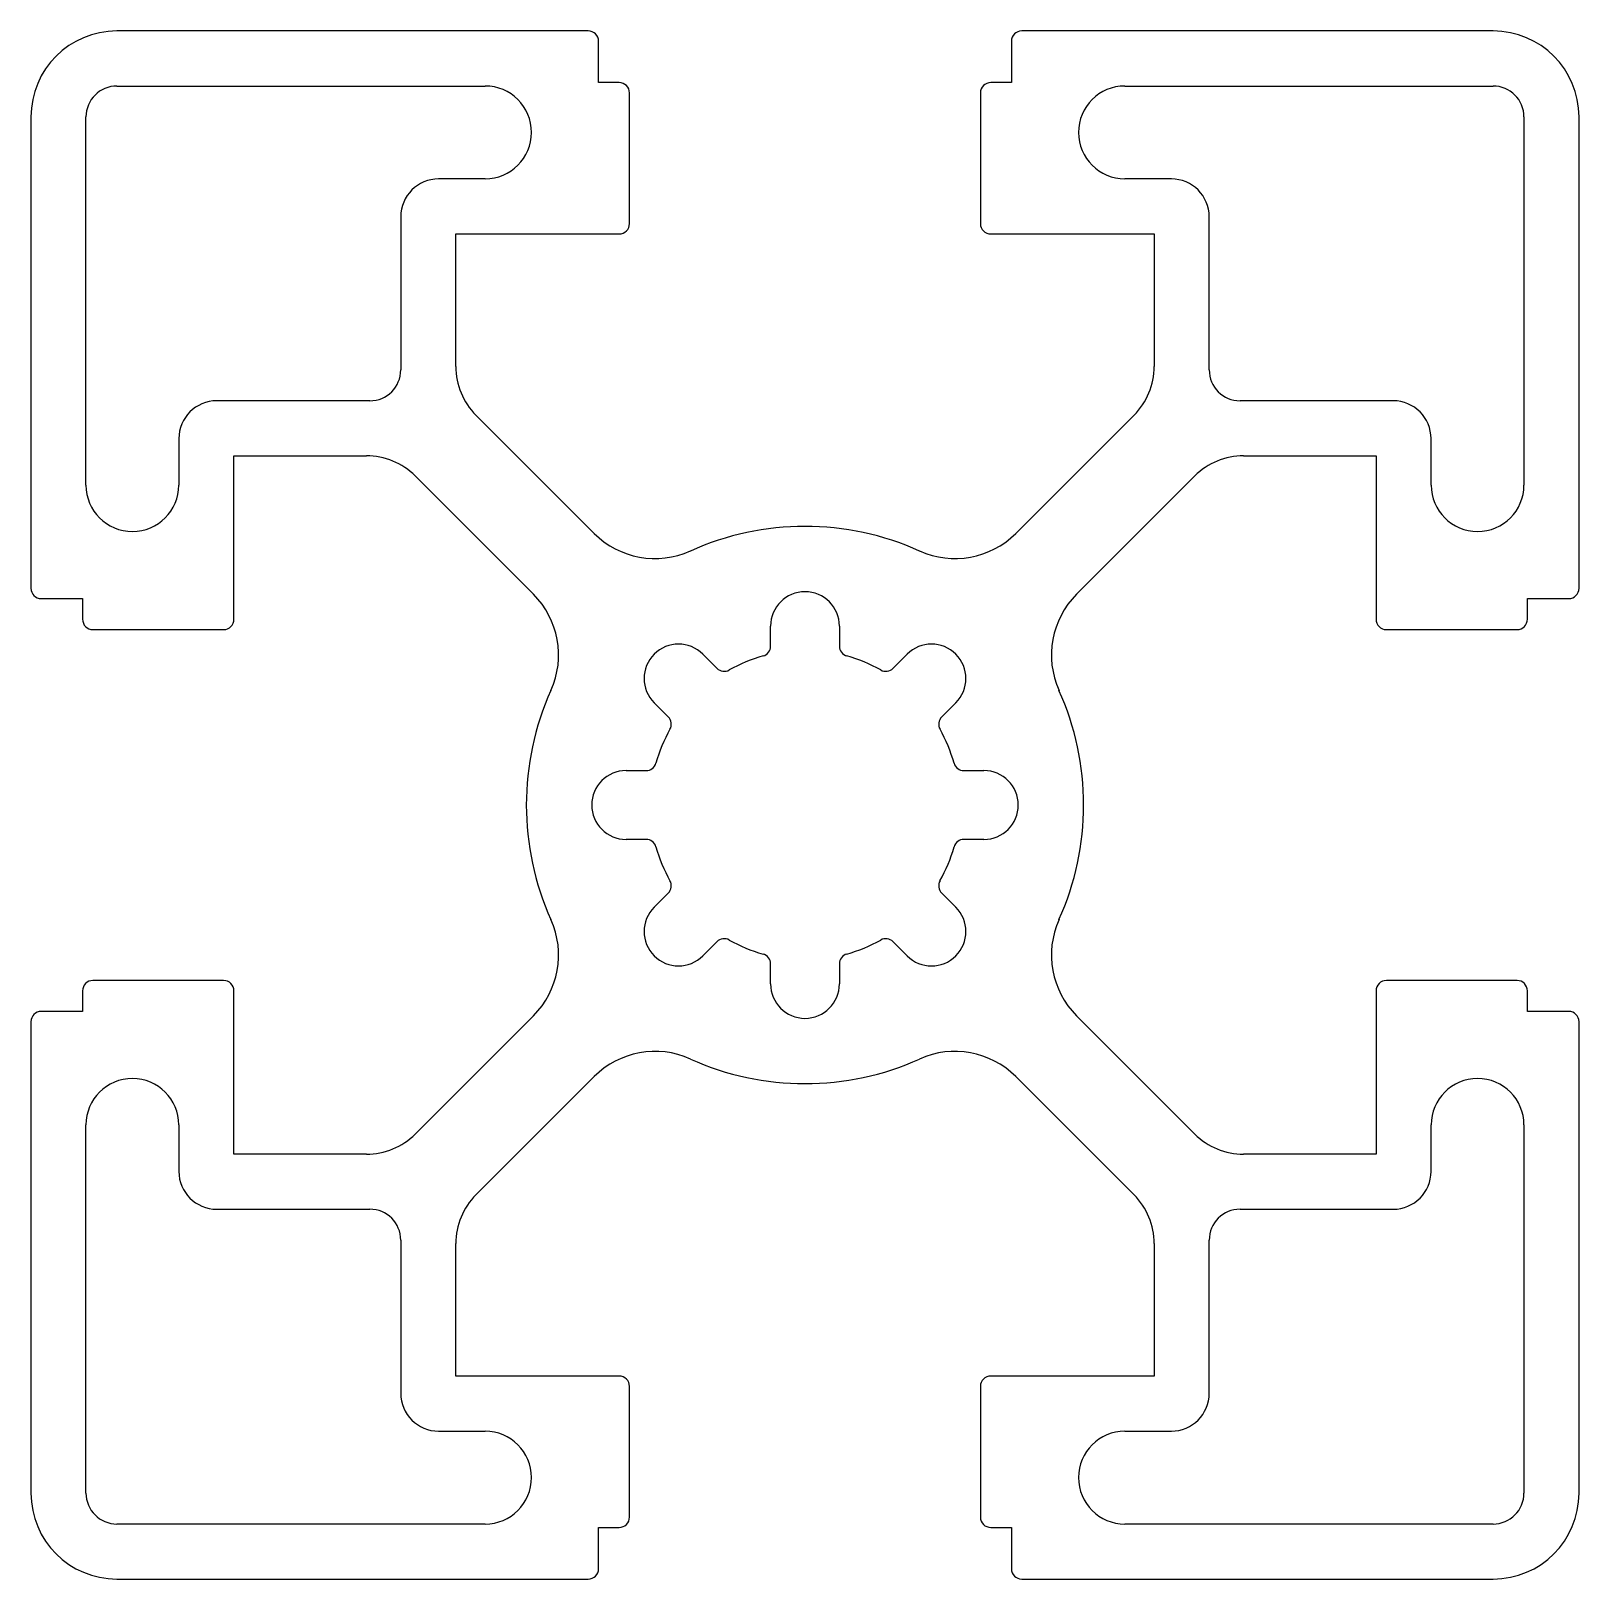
# Model space of a CAD drawing. Extents: x 583.7 to 628.7, y 660.6 to 705.6.
import ezdxf

# ---------------------------------------------------------------- set-up
doc = ezdxf.new("R2010")
doc.units = 0
doc.layers.get('0').update_dxf_attribs({"linetype": 'CONTINUOUS'})

msp = doc.modelspace()

# ---------------------------------------------------------------- linework, layer by layer
for p, q in [((599.907, 705.616), (586.207, 705.616)), ((626.207, 705.616), (612.507, 705.616)), ((600.207, 704.116), (600.207, 705.316)), ((612.207, 705.316), (612.207, 704.116)), ((586.207, 704.016), (596.907, 704.016)), ((600.807, 704.116), (600.207, 704.116)), ((601.107, 700.016), (601.107, 703.816)), ((611.307, 703.816), (611.307, 700.016)), ((612.207, 704.116), (611.607, 704.116)), ((615.507, 704.016), (626.207, 704.016)), ((583.707, 703.116), (583.707, 689.416)), ((585.307, 692.416), (585.307, 703.116)), ((627.107, 703.116), (627.107, 692.416)), ((628.707, 689.416), (628.707, 703.116)), ((596.907, 701.316), (595.557, 701.316)), ((616.857, 701.316), (615.507, 701.316)), ((594.457, 700.216), (594.457, 695.766)), ((617.957, 695.766), (617.957, 700.216)), ((596.057, 699.716), (600.807, 699.716)), ((596.057, 695.862), (596.057, 699.716)), ((611.607, 699.716), (616.357, 699.716)), ((616.357, 699.716), (616.357, 695.862)), ((593.557, 694.866), (589.107, 694.866)), ((623.307, 694.866), (618.857, 694.866)), ((600.081, 691.011), (596.643, 694.448)), ((615.772, 694.448), (612.334, 691.011)), ((588.007, 693.766), (588.007, 692.416)), ((624.407, 692.416), (624.407, 693.766)), ((589.607, 693.266), (593.461, 693.266)), ((589.607, 688.516), (589.607, 693.266)), ((618.954, 693.266), (622.807, 693.266)), ((622.807, 693.266), (622.807, 688.516)), ((594.875, 692.68), (598.313, 689.243)), ((614.102, 689.243), (617.539, 692.68)), ((584.007, 689.116), (585.207, 689.116)), ((585.207, 689.116), (585.207, 688.516)), ((627.207, 688.516), (627.207, 689.116)), ((627.207, 689.116), (628.407, 689.116)), ((585.507, 688.216), (589.307, 688.216)), ((605.208, 687.737), (605.208, 688.317)), ((607.208, 688.317), (607.208, 687.737)), ((623.107, 688.216), (626.907, 688.216)), ((603.237, 687.501), (603.648, 687.091)), ((608.768, 687.09), (609.178, 687.501)), ((602.233, 685.677), (601.823, 686.087)), ((610.592, 686.087), (610.182, 685.676)), ((601.007, 684.117), (601.587, 684.117)), ((610.828, 684.116), (611.408, 684.116)), ((601.587, 682.117), (601.007, 682.117)), ((611.408, 682.116), (610.828, 682.116)), ((601.823, 680.146), (602.233, 680.556)), ((610.182, 680.556), (610.592, 680.146)), ((603.647, 679.142), (603.237, 678.732)), ((609.178, 678.731), (608.767, 679.142)), ((605.207, 677.915), (605.207, 678.496)), ((607.207, 678.496), (607.207, 677.915)), ((585.207, 677.716), (585.207, 677.116)), ((589.307, 678.016), (585.507, 678.016)), ((589.607, 672.966), (589.607, 677.716)), ((622.807, 677.716), (622.807, 672.966)), ((626.907, 678.016), (623.107, 678.016)), ((627.207, 677.116), (627.207, 677.716)), ((583.707, 676.816), (583.707, 663.116)), ((585.207, 677.116), (584.007, 677.116)), ((598.313, 676.99), (594.875, 673.552)), ((617.539, 673.552), (614.102, 676.99)), ((628.407, 677.116), (627.207, 677.116)), ((628.707, 663.116), (628.707, 676.816)), ((596.643, 671.784), (600.081, 675.222)), ((612.334, 675.222), (615.772, 671.784)), ((585.307, 663.116), (585.307, 673.816)), ((588.007, 673.816), (588.007, 672.466)), ((624.407, 672.466), (624.407, 673.816)), ((627.107, 673.816), (627.107, 663.116)), ((593.461, 672.966), (589.607, 672.966)), ((622.807, 672.966), (618.954, 672.966)), ((589.107, 671.366), (593.557, 671.366)), ((618.857, 671.366), (623.307, 671.366)), ((594.457, 670.466), (594.457, 666.016)), ((596.057, 666.516), (596.057, 670.37)), ((616.357, 670.37), (616.357, 666.516)), ((617.957, 666.016), (617.957, 670.466)), ((600.807, 666.516), (596.057, 666.516)), ((616.357, 666.516), (611.607, 666.516)), ((601.107, 662.416), (601.107, 666.216)), ((611.307, 666.216), (611.307, 662.416)), ((595.557, 664.916), (596.907, 664.916)), ((615.507, 664.916), (616.857, 664.916)), ((596.907, 662.216), (586.207, 662.216)), ((600.207, 660.916), (600.207, 662.116)), ((600.207, 662.116), (600.807, 662.116)), ((611.607, 662.116), (612.207, 662.116)), ((612.207, 662.116), (612.207, 660.916)), ((626.207, 662.216), (615.507, 662.216)), ((586.207, 660.616), (599.907, 660.616)), ((612.507, 660.616), (626.207, 660.616))]:
    msp.add_line(p, q)
for centre, radius, start, end in [((586.207, 703.116), 2.5, 90, 180), ((599.907, 705.316), 0.3, 360, 90), ((612.507, 705.316), 0.3, 90, 180), ((626.207, 703.116), 2.5, 0, 90), ((586.207, 703.116), 0.9, 90, 180), ((596.907, 702.666), 1.35, 270, 90), ((600.807, 703.816), 0.3, 0, 90), ((611.607, 703.816), 0.3, 90, 180), ((615.507, 702.666), 1.35, 90, 270), ((626.207, 703.116), 0.9, 0, 90), ((595.557, 700.216), 1.1, 90, 180), ((616.857, 700.216), 1.1, 0, 90), ((600.807, 700.016), 0.3, 270, 0), ((611.607, 700.016), 0.3, 180, 270), ((593.557, 695.766), 0.9, 270, 0), ((598.057, 695.862), 2, 180, 225), ((614.357, 695.862), 2, 315, 360), ((618.857, 695.766), 0.9, 180, 270), ((589.107, 693.766), 1.1, 90, 180), ((623.307, 693.766), 1.1, 0, 90), ((593.461, 691.266), 2, 45, 90), ((618.954, 691.266), 2, 90, 135), ((586.657, 692.416), 1.35, 180, 360), ((625.757, 692.416), 1.35, 180, 0), ((606.207, 683.116), 8.1, 65.7183, 114.2817), ((601.848, 692.779), 2.5, 225, 294.2817), ((610.566, 692.779), 2.5, 245.7183, 315), ((584.007, 689.416), 0.3, 180, 270), ((628.407, 689.416), 0.3, 270, 0), ((596.545, 687.475), 2.5, 335.7183, 45), ((606.208, 688.317), 1, 360, 180), ((615.87, 687.475), 2.5, 135, 204.2817), ((585.507, 688.516), 0.3, 180, 270), ((589.307, 688.516), 0.3, 270, 0), ((623.107, 688.516), 0.3, 180, 270), ((626.907, 688.516), 0.3, 270, 360), ((602.53, 686.794), 1, 45, 225), ((604.908, 687.737), 0.3, 285.7097, 0.001), ((607.508, 687.737), 0.3, 180.0038, 254.2816), ((609.885, 686.794), 1, 315, 135), ((606.207, 683.116), 4.5, 105.7097, 119.2816), ((606.207, 683.116), 4.5, 60.7097, 74.2816), ((603.86, 687.303), 0.3, 225.0038, 299.2816), ((608.556, 687.303), 0.3, 240.7097, 315.001), ((606.207, 683.116), 8.1, 155.7183, 204.2817), ((606.207, 683.116), 8.1, 335.7183, 24.2817), ((602.021, 685.465), 0.3, 330.7097, 45.001), ((610.394, 685.464), 0.3, 135.0038, 209.2816), ((606.207, 683.116), 4.5, 150.7097, 164.2816), ((606.207, 683.116), 4.5, 15.7097, 29.2816), ((601.007, 683.117), 1, 90, 270), ((601.587, 684.417), 0.3, 270.0038, 344.2816), ((610.828, 684.416), 0.3, 195.7097, 270.001), ((611.408, 683.116), 1, 270, 90), ((601.587, 681.817), 0.3, 15.7097, 90.001), ((606.207, 683.116), 4.5, 195.7097, 209.2816), ((606.207, 683.116), 4.5, 330.7097, 344.2816), ((610.828, 681.816), 0.3, 90.0038, 164.2816), ((602.021, 680.769), 0.3, 315.0038, 29.2816), ((610.394, 680.768), 0.3, 150.7097, 225.001), ((602.53, 679.439), 1, 135, 315), ((609.885, 679.438), 1, 225, 45), ((596.545, 678.757), 2.5, 315, 24.2817), ((615.87, 678.757), 2.5, 155.7183, 225), ((603.859, 678.93), 0.3, 60.7097, 135.001), ((606.207, 683.116), 4.5, 240.7097, 254.2816), ((606.207, 683.116), 4.5, 285.7097, 299.2816), ((608.555, 678.93), 0.3, 45.0038, 119.2816), ((604.907, 678.496), 0.3, 0.0038, 74.2816), ((607.507, 678.496), 0.3, 105.7097, 180.001), ((585.507, 677.716), 0.3, 90, 180), ((589.307, 677.716), 0.3, 0, 90), ((606.207, 677.915), 1, 180, 0), ((623.107, 677.716), 0.3, 90, 180), ((626.907, 677.716), 0.3, 0, 90), ((584.007, 676.816), 0.3, 90, 180), ((628.407, 676.816), 0.3, 360, 90), ((601.848, 673.454), 2.5, 65.7183, 135), ((610.566, 673.454), 2.5, 45, 114.2817), ((606.207, 683.116), 8.1, 245.7183, 294.2817), ((586.657, 673.816), 1.35, 0, 180), ((625.757, 673.816), 1.35, 0, 180), ((593.461, 674.966), 2, 270, 315), ((618.954, 674.966), 2, 225, 270), ((589.107, 672.466), 1.1, 180, 270), ((623.307, 672.466), 1.1, 270, 0), ((598.057, 670.37), 2, 135, 180), ((614.357, 670.37), 2, 0, 45), ((593.557, 670.466), 0.9, 0, 90), ((618.857, 670.466), 0.9, 90, 180), ((600.807, 666.216), 0.3, 0, 90), ((611.607, 666.216), 0.3, 90, 180), ((595.557, 666.016), 1.1, 180, 270), ((616.857, 666.016), 1.1, 270, 0), ((596.907, 663.566), 1.35, 270, 90), ((615.507, 663.566), 1.35, 90, 270), ((586.207, 663.116), 2.5, 180, 270), ((586.207, 663.116), 0.9, 180, 270), ((626.207, 663.116), 2.5, 270, 0), ((626.207, 663.116), 0.9, 270, 0), ((600.807, 662.416), 0.3, 270, 0), ((611.607, 662.416), 0.3, 180, 270), ((599.907, 660.916), 0.3, 270, 0), ((612.507, 660.916), 0.3, 180, 270)]:
    msp.add_arc(centre, radius, start, end)

doc.saveas('drawing.dxf')
